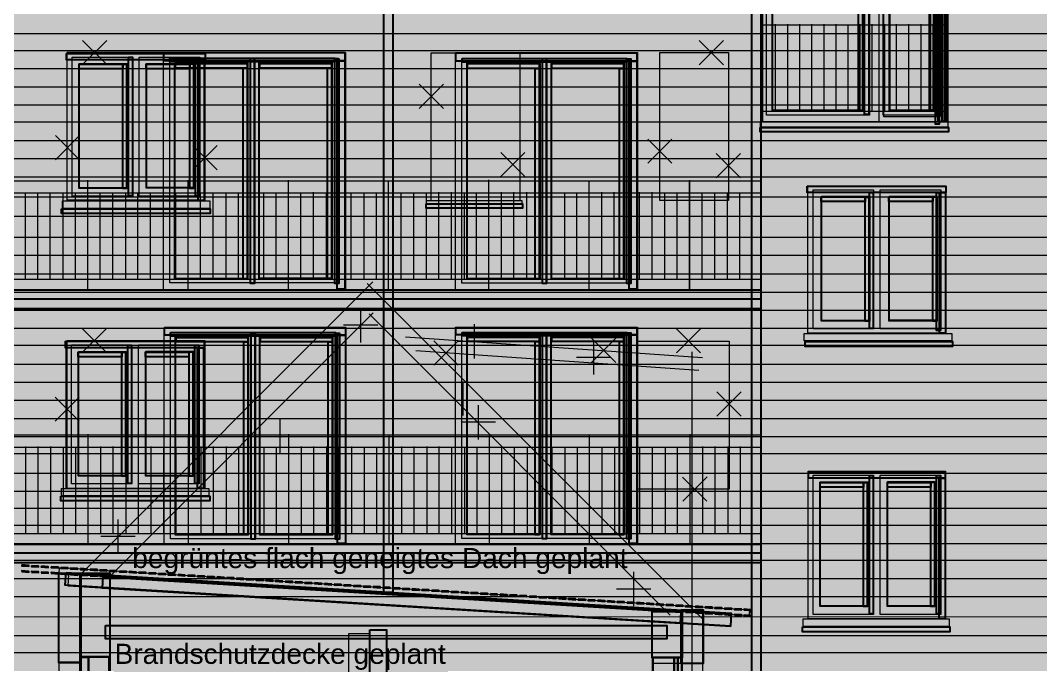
# Model space of a CAD drawing. Header units: millimetres. Extents: x 2976 to 41668, y 1850 to 28527.
# Drawn here: x 11461 to 21765, y 11327 to 17827 of the extents above; entities that cross this region are included whole.
import ezdxf

# ---------------------------------------------------------------- set-up
doc = ezdxf.new("R2010")
doc.units = ezdxf.units.MM
doc.header["$LTSCALE"] = 50
for name, color, linetype in [('00_Wand_Bestand', 7, 'Continuous'), ('01_Daemmung_neu', 9, 'Continuous'), ('02_Grundstuecksgrenze', 8, 'Continuous'), ('05_Linien_stark', 7, 'Continuous'), ('06_Linien_fein', 3, 'Continuous'), ('07_Bemassung', 6, 'Continuous'), ('10_Text', 7, 'Continuous')]:
    doc.layers.add(name, color=color, linetype=linetype)
doc.styles.add('PLAN', font='arial.ttf')

msp = doc.modelspace()

# ---------------------------------------------------------------- hatches: boundary and pattern name
at = {"layer": '00_Wand_Bestand', "transparency": 33554513}
msp.add_hatch(color=7, dxfattribs=at).paths.add_polyline_path([(11922, 12257), (18640, 11846), (18632, 11716), (11914, 12127)])
at = {"layer": '00_Wand_Bestand'}
for points in [[(12065, 12251), (12366, 12251), (12366, 8106), (12065, 8106)], [(12298, 12212), (18132, 11855), (18125, 11740), (12291, 12097)], [(17842, 11864), (18144, 11864), (18144, 11394), (17842, 11394)], [(12322, 11722), (17989, 11722), (17989, 11587), (12322, 11587)], [(14989, 11678), (15159, 11678), (15159, 8786), (14989, 8786)]]:
    msp.add_hatch(color=7, dxfattribs=at).paths.add_polyline_path(points)
at = {"layer": '01_Daemmung_neu'}
for points in [[(11052, 17954), (24528, 17954), (24528, 8596), (11052, 8596)], [(11848, 12249), (12070, 12249), (12070, 11346), (11848, 11346)], [(18134, 11878), (18356, 11878), (18356, 11337), (18134, 11337)]]:
    msp.add_hatch(color=7, dxfattribs=at).paths.add_polyline_path(points)
at = {"layer": '02_Grundstuecksgrenze', "transparency": 33554572}
for points in [[(20722, 19374), (20765, 19374), (20765, 16867), (20722, 16867)], [(19988, 19358), (20031, 19358), (20031, 16877), (19988, 16877)], [(20772, 19358), (20823, 19358), (20823, 16809), (20772, 16809)], [(19925, 19266), (19968, 19266), (19968, 16920), (19925, 16920)], [(20652, 19266), (20694, 19266), (20694, 16922), (20652, 16922)], [(20703, 19073), (20742, 19073), (20742, 16780), (20703, 16780)], [(20730, 19096), (20790, 19096), (20790, 16804), (20730, 16804)], [(20644, 19025), (20683, 19025), (20683, 16920), (20644, 16920)], [(11926, 17494), (13326, 17494), (13326, 17429), (11926, 17429)], [(12554, 17455), (12592, 17455), (12592, 16058), (12554, 16058)], [(12910, 17502), (14737, 17502), (14737, 17418), (12910, 17418)], [(12972, 17446), (14637, 17446), (14637, 17409), (12972, 17409)], [(13231, 17454), (13270, 17454), (13270, 16058), (13231, 16058)], [(13258, 17429), (13317, 17429), (13317, 16008), (13258, 16008)], [(13785, 17446), (13826, 17446), (13826, 15173), (13785, 15173)], [(14637, 17441), (14678, 17441), (14678, 15174), (14637, 15174)], [(14659, 17418), (14737, 17418), (14737, 15115), (14659, 15115)], [(15860, 17500), (17688, 17500), (17688, 17416), (15860, 17416)], [(15923, 17444), (17587, 17444), (17587, 17407), (15923, 17407)], [(16735, 17444), (16776, 17444), (16776, 15171), (16735, 15171)], [(17587, 17439), (17628, 17439), (17628, 15172), (17587, 15172)], [(17609, 17416), (17688, 17416), (17688, 15117), (17609, 15117)], [(12054, 17385), (12495, 17385), (12495, 17339), (12054, 17339)], [(12495, 17385), (12534, 17385), (12534, 16132), (12495, 16132)], [(12731, 17385), (13172, 17385), (13172, 17339), (12731, 17339)], [(13028, 17393), (13752, 17393), (13752, 17344), (13028, 17344)], [(13173, 17388), (13211, 17388), (13211, 16132), (13173, 16132)], [(13711, 17344), (13752, 17344), (13752, 15220), (13711, 15220)], [(13879, 17393), (14604, 17393), (14604, 17345), (13879, 17345)], [(14562, 17345), (14603, 17345), (14603, 15220), (14562, 15220)], [(15978, 17391), (16702, 17391), (16702, 17342), (15978, 17342)], [(16661, 17342), (16702, 17342), (16702, 15218), (16661, 15218)], [(16830, 17391), (17554, 17391), (17554, 17343), (16830, 17343)], [(17513, 17343), (17554, 17343), (17554, 15218), (17513, 15218)], [(18933, 16748), (20834, 16748), (20834, 16704), (18933, 16704)], [(19408, 16155), (20808, 16155), (20808, 16090), (19408, 16090)], [(20036, 16090), (20074, 16090), (20074, 14719), (20036, 14719)], [(20714, 16092), (20753, 16092), (20753, 14697), (20714, 14697)], [(20744, 16092), (20803, 16092), (20803, 14671), (20744, 14671)], [(15559, 15977), (16533, 15977), (16533, 15934), (15559, 15934)], [(19550, 16046), (19994, 16046), (19994, 15999), (19550, 15999)], [(19994, 16045), (20034, 16045), (20034, 14793), (19994, 14793)], [(20233, 16046), (20677, 16046), (20677, 15999), (20233, 15999)], [(20677, 16048), (20717, 16048), (20717, 14793), (20677, 14793)], [(11876, 15927), (13378, 15927), (13378, 15878), (11876, 15878)], [(12916, 14727), (14743, 14727), (14743, 14651), (12916, 14651)], [(12978, 14677), (14643, 14677), (14643, 14642), (12978, 14642)], [(13791, 14676), (13832, 14676), (13832, 12592), (13791, 12592)], [(14643, 14671), (14684, 14671), (14684, 12592), (14643, 12592)], [(14665, 14651), (14743, 14651), (14743, 12548), (14665, 12548)], [(15860, 14730), (17687, 14730), (17687, 14653), (15860, 14653)], [(15922, 14679), (17587, 14679), (17587, 14645), (15922, 14645)], [(16735, 14679), (16776, 14679), (16776, 12595), (16735, 12595)], [(17587, 14674), (17628, 14674), (17628, 12595), (17587, 12595)], [(17609, 14653), (17687, 14653), (17687, 12550), (17609, 12550)], [(11918, 14590), (13318, 14590), (13318, 14525), (11918, 14525)], [(12546, 14550), (12584, 14550), (12584, 13154), (12546, 13154)], [(13034, 14627), (13758, 14627), (13758, 14583), (13034, 14583)], [(13223, 14549), (13262, 14549), (13262, 13154), (13223, 13154)], [(13717, 14583), (13758, 14583), (13758, 12635), (13717, 12635)], [(13885, 14628), (14610, 14628), (14610, 14583), (13885, 14583)], [(14568, 14584), (14609, 14584), (14609, 12635), (14568, 12635)], [(15978, 14630), (16702, 14630), (16702, 14586), (15978, 14586)], [(16661, 14586), (16702, 14586), (16702, 12637), (16661, 12637)], [(16830, 14631), (17554, 14631), (17554, 14586), (16830, 14586)], [(17512, 14586), (17553, 14586), (17553, 12638), (17512, 12638)], [(19387, 14586), (20877, 14586), (20877, 14537), (19387, 14537)], [(12046, 14480), (12487, 14480), (12487, 14434), (12046, 14434)], [(12487, 14480), (12526, 14480), (12526, 13227), (12487, 13227)], [(12723, 14480), (13164, 14480), (13164, 14434), (12723, 14434)], [(13165, 14483), (13203, 14483), (13203, 13227), (13165, 13227)], [(13250, 14524), (13309, 14524), (13309, 13103), (13250, 13103)], [(19422, 13274), (20800, 13274), (20800, 13209), (19422, 13209)], [(20037, 13235), (20075, 13235), (20075, 11838), (20037, 11838)], [(20714, 13234), (20753, 13234), (20753, 11838), (20714, 11838)], [(20741, 13209), (20800, 13209), (20800, 11788), (20741, 11788)], [(19540, 13166), (19977, 13166), (19977, 13119), (19540, 13119)], [(19978, 13165), (20017, 13165), (20017, 11912), (19978, 11912)], [(20218, 13165), (20655, 13165), (20655, 13119), (20218, 13119)], [(20655, 13168), (20694, 13168), (20694, 11912), (20655, 11912)], [(11871, 13027), (13373, 13027), (13373, 12978), (11871, 12978)], [(19359, 11707), (20849, 11707), (20849, 11658), (19359, 11658)]]:
    msp.add_hatch(color=7, dxfattribs=at).paths.add_polyline_path(points)
at = {"layer": '02_Grundstuecksgrenze', "transparency": 33554590}
for points in [[(19058, 19320), (19968, 19320), (19968, 16920), (19058, 16920)], [(20238, 19322), (20696, 19322), (20696, 16920), (20238, 16920)], [(20243, 19027), (20684, 19027), (20684, 16917), (20243, 16917)], [(12055, 17389), (12532, 17389), (12532, 16136), (12055, 16136)], [(12735, 17390), (13211, 17390), (13211, 16138), (12735, 16138)], [(13022, 17396), (13756, 17396), (13756, 15221), (13022, 15221)], [(13873, 17399), (14608, 17399), (14608, 15222), (13873, 15222)], [(15972, 17394), (16707, 17394), (16707, 15220), (15972, 15220)], [(16824, 17397), (17559, 17397), (17559, 15220), (16824, 15220)], [(19551, 16049), (20032, 16049), (20032, 14797), (19551, 14797)], [(20236, 16051), (20717, 16051), (20717, 14798), (20236, 14798)], [(13879, 14633), (14614, 14633), (14614, 12637), (13879, 12637)], [(15972, 14634), (16706, 14634), (16706, 12639), (15972, 12639)], [(16823, 14636), (17558, 14636), (17558, 12640), (16823, 12640)], [(13028, 14631), (13762, 14631), (13762, 12636), (13028, 12636)], [(12047, 14484), (12524, 14484), (12524, 13231), (12047, 13231)], [(12727, 14486), (13204, 14486), (13204, 13233), (12727, 13233)], [(19538, 13169), (20015, 13169), (20015, 11916), (19538, 11916)], [(20218, 13170), (20694, 13170), (20694, 11917), (20218, 11917)]]:
    msp.add_hatch(color=7, dxfattribs=at).paths.add_polyline_path(points)

# ---------------------------------------------------------------- linework, layer by layer
at = {"layer": '00_Wand_Bestand'}
for points in [[(11922, 12257), (18640, 11846), (18632, 11716), (11914, 12127)], [(12065, 12251), (12366, 12251), (12366, 8106), (12065, 8106)], [(12298, 12212), (18132, 11855), (18125, 11740), (12291, 12097)], [(17842, 11864), (18144, 11864), (18144, 11394), (17842, 11394)], [(12322, 11722), (17989, 11722), (17989, 11587), (12322, 11587)], [(14989, 11678), (15159, 11678), (15159, 8786), (14989, 8786)]]:
    msp.add_lwpolyline(points, close=True, dxfattribs=at)
at = {"layer": '01_Daemmung_neu'}
for points in [[(11848, 12249), (12070, 12249), (12070, 11346), (11848, 11346)], [(18134, 11878), (18356, 11878), (18356, 11337), (18134, 11337)]]:
    msp.add_lwpolyline(points, close=True, dxfattribs=at)
at = {"layer": '02_Grundstuecksgrenze'}
for points in [[(20722, 19374), (20765, 19374), (20765, 16867), (20722, 16867)], [(19058, 19320), (19968, 19320), (19968, 16920), (19058, 16920)], [(19988, 19358), (20031, 19358), (20031, 16877), (19988, 16877)], [(20238, 19322), (20696, 19322), (20696, 16920), (20238, 16920)], [(20772, 19358), (20823, 19358), (20823, 16809), (20772, 16809)], [(19925, 19266), (19968, 19266), (19968, 16920), (19925, 16920)], [(20652, 19266), (20694, 19266), (20694, 16922), (20652, 16922)], [(20703, 19073), (20742, 19073), (20742, 16780), (20703, 16780)], [(20730, 19096), (20790, 19096), (20790, 16804), (20730, 16804)], [(20243, 19027), (20684, 19027), (20684, 16917), (20243, 16917)], [(20644, 19025), (20683, 19025), (20683, 16920), (20644, 16920)], [(11926, 17494), (13326, 17494), (13326, 17429), (11926, 17429)], [(12554, 17455), (12592, 17455), (12592, 16058), (12554, 16058)], [(12910, 17502), (14737, 17502), (14737, 17418), (12910, 17418)], [(12972, 17446), (14637, 17446), (14637, 17409), (12972, 17409)], [(13231, 17454), (13270, 17454), (13270, 16058), (13231, 16058)], [(13258, 17429), (13317, 17429), (13317, 16008), (13258, 16008)], [(13785, 17446), (13826, 17446), (13826, 15173), (13785, 15173)], [(14637, 17441), (14678, 17441), (14678, 15174), (14637, 15174)], [(14659, 17418), (14737, 17418), (14737, 15115), (14659, 15115)], [(15860, 17500), (17688, 17500), (17688, 17416), (15860, 17416)], [(15923, 17444), (17587, 17444), (17587, 17407), (15923, 17407)], [(16735, 17444), (16776, 17444), (16776, 15171), (16735, 15171)], [(17587, 17439), (17628, 17439), (17628, 15172), (17587, 15172)], [(17609, 17416), (17688, 17416), (17688, 15117), (17609, 15117)], [(12054, 17385), (12495, 17385), (12495, 17339), (12054, 17339)], [(12055, 17389), (12532, 17389), (12532, 16136), (12055, 16136)], [(12495, 17385), (12534, 17385), (12534, 16132), (12495, 16132)], [(12731, 17385), (13172, 17385), (13172, 17339), (12731, 17339)], [(12735, 17390), (13211, 17390), (13211, 16138), (12735, 16138)], [(13022, 17396), (13756, 17396), (13756, 15221), (13022, 15221)], [(13028, 17393), (13752, 17393), (13752, 17344), (13028, 17344)], [(13173, 17388), (13211, 17388), (13211, 16132), (13173, 16132)], [(13711, 17344), (13752, 17344), (13752, 15220), (13711, 15220)], [(13873, 17399), (14608, 17399), (14608, 15222), (13873, 15222)], [(13879, 17393), (14604, 17393), (14604, 17345), (13879, 17345)], [(14562, 17345), (14603, 17345), (14603, 15220), (14562, 15220)], [(15972, 17394), (16707, 17394), (16707, 15220), (15972, 15220)], [(15978, 17391), (16702, 17391), (16702, 17342), (15978, 17342)], [(16661, 17342), (16702, 17342), (16702, 15218), (16661, 15218)], [(16824, 17397), (17559, 17397), (17559, 15220), (16824, 15220)], [(16830, 17391), (17554, 17391), (17554, 17343), (16830, 17343)], [(17513, 17343), (17554, 17343), (17554, 15218), (17513, 15218)], [(18933, 16748), (20834, 16748), (20834, 16704), (18933, 16704)], [(19408, 16155), (20808, 16155), (20808, 16090), (19408, 16090)], [(20036, 16090), (20074, 16090), (20074, 14719), (20036, 14719)], [(20714, 16092), (20753, 16092), (20753, 14697), (20714, 14697)], [(20744, 16092), (20803, 16092), (20803, 14671), (20744, 14671)], [(15559, 15977), (16533, 15977), (16533, 15934), (15559, 15934)], [(19550, 16046), (19994, 16046), (19994, 15999), (19550, 15999)], [(19551, 16049), (20032, 16049), (20032, 14797), (19551, 14797)], [(19994, 16045), (20034, 16045), (20034, 14793), (19994, 14793)], [(20233, 16046), (20677, 16046), (20677, 15999), (20233, 15999)], [(20236, 16051), (20717, 16051), (20717, 14798), (20236, 14798)], [(20677, 16048), (20717, 16048), (20717, 14793), (20677, 14793)], [(11876, 15927), (13378, 15927), (13378, 15878), (11876, 15878)], [(12916, 14727), (14743, 14727), (14743, 14651), (12916, 14651)], [(12978, 14677), (14643, 14677), (14643, 14642), (12978, 14642)], [(13791, 14676), (13832, 14676), (13832, 12592), (13791, 12592)], [(13879, 14633), (14614, 14633), (14614, 12637), (13879, 12637)], [(14643, 14671), (14684, 14671), (14684, 12592), (14643, 12592)], [(14665, 14651), (14743, 14651), (14743, 12548), (14665, 12548)], [(15860, 14730), (17687, 14730), (17687, 14653), (15860, 14653)], [(15922, 14679), (17587, 14679), (17587, 14645), (15922, 14645)], [(15972, 14634), (16706, 14634), (16706, 12639), (15972, 12639)], [(16735, 14679), (16776, 14679), (16776, 12595), (16735, 12595)], [(16823, 14636), (17558, 14636), (17558, 12640), (16823, 12640)], [(17587, 14674), (17628, 14674), (17628, 12595), (17587, 12595)], [(17609, 14653), (17687, 14653), (17687, 12550), (17609, 12550)], [(11918, 14590), (13318, 14590), (13318, 14525), (11918, 14525)], [(12546, 14550), (12584, 14550), (12584, 13154), (12546, 13154)], [(13028, 14631), (13762, 14631), (13762, 12636), (13028, 12636)], [(13034, 14627), (13758, 14627), (13758, 14583), (13034, 14583)], [(13223, 14549), (13262, 14549), (13262, 13154), (13223, 13154)], [(13717, 14583), (13758, 14583), (13758, 12635), (13717, 12635)], [(13885, 14628), (14610, 14628), (14610, 14583), (13885, 14583)], [(14568, 14584), (14609, 14584), (14609, 12635), (14568, 12635)], [(15978, 14630), (16702, 14630), (16702, 14586), (15978, 14586)], [(16661, 14586), (16702, 14586), (16702, 12637), (16661, 12637)], [(16830, 14631), (17554, 14631), (17554, 14586), (16830, 14586)], [(17512, 14586), (17553, 14586), (17553, 12638), (17512, 12638)], [(19387, 14586), (20877, 14586), (20877, 14537), (19387, 14537)], [(12046, 14480), (12487, 14480), (12487, 14434), (12046, 14434)], [(12047, 14484), (12524, 14484), (12524, 13231), (12047, 13231)], [(12487, 14480), (12526, 14480), (12526, 13227), (12487, 13227)], [(12723, 14480), (13164, 14480), (13164, 14434), (12723, 14434)], [(12727, 14486), (13204, 14486), (13204, 13233), (12727, 13233)], [(13165, 14483), (13203, 14483), (13203, 13227), (13165, 13227)], [(13250, 14524), (13309, 14524), (13309, 13103), (13250, 13103)], [(19422, 13274), (20800, 13274), (20800, 13209), (19422, 13209)], [(20037, 13235), (20075, 13235), (20075, 11838), (20037, 11838)], [(20714, 13234), (20753, 13234), (20753, 11838), (20714, 11838)], [(20741, 13209), (20800, 13209), (20800, 11788), (20741, 11788)], [(19538, 13169), (20015, 13169), (20015, 11916), (19538, 11916)], [(19540, 13166), (19977, 13166), (19977, 13119), (19540, 13119)], [(19978, 13165), (20017, 13165), (20017, 11912), (19978, 11912)], [(20218, 13170), (20694, 13170), (20694, 11917), (20218, 11917)], [(20218, 13165), (20655, 13165), (20655, 13119), (20218, 13119)], [(20655, 13168), (20694, 13168), (20694, 11912), (20655, 11912)], [(11871, 13027), (13373, 13027), (13373, 12978), (11871, 12978)], [(19359, 11707), (20849, 11707), (20849, 11658), (19359, 11658)]]:
    msp.add_lwpolyline(points, close=True, dxfattribs=at)
at = {"layer": '05_Linien_stark', "lineweight": 15}
for p, q in [((18957, 17915), (18957, 16808)), ((20809, 17915), (20809, 16808)), ((18950, 17784), (20815, 17784)), ((19083, 17791), (19083, 16909)), ((19209, 17790), (19209, 16908)), ((19329, 17790), (19329, 16908)), ((19451, 17789), (19451, 16908)), ((19577, 17788), (19577, 16907)), ((19697, 17788), (19697, 16907)), ((19817, 17785), (19817, 16911)), ((19940, 17790), (19940, 16908)), ((20062, 17791), (20062, 16909)), ((20188, 17789), (20188, 16908)), ((20308, 17789), (20308, 16908)), ((20430, 17789), (20430, 16908)), ((20556, 17788), (20556, 16907)), ((20676, 17788), (20676, 16906)), ((18951, 16913), (20815, 16913)), ((11243, 16210), (18942, 16210)), ((12138, 16217), (12138, 15110)), ((13152, 16216), (13152, 15112)), ((14165, 16217), (14165, 15117)), ((15177, 16210), (15177, 15110)), ((16190, 16218), (16190, 15118)), ((17203, 16212), (17203, 15112)), ((18217, 16210), (18217, 15110)), ((18218, 16217), (18218, 15117)), ((11242, 16086), (18942, 16086)), ((11508, 16092), (11508, 15210)), ((11633, 16091), (11633, 15210)), ((11759, 16091), (11759, 15210)), ((11890, 16090), (11890, 15209)), ((12014, 16090), (12014, 15209)), ((12264, 16092), (12264, 15210)), ((12391, 16092), (12391, 15211)), ((12521, 16091), (12521, 15210)), ((12645, 16091), (12645, 15210)), ((12772, 16091), (12772, 15210)), ((12902, 16090), (12902, 15209)), ((13027, 16090), (13027, 15208)), ((13278, 16092), (13278, 15210)), ((13404, 16092), (13404, 15211)), ((13535, 16091), (13535, 15210)), ((13659, 16091), (13659, 15210)), ((13786, 16091), (13786, 15210)), ((13916, 16090), (13916, 15209)), ((14040, 16090), (14040, 15208)), ((14291, 16092), (14291, 15210)), ((14418, 16093), (14418, 15211)), ((14548, 16092), (14548, 15210)), ((14672, 16091), (14672, 15210)), ((14799, 16091), (14799, 15210)), ((14929, 16090), (14929, 15209)), ((15053, 16090), (15053, 15209)), ((15304, 16092), (15304, 15210)), ((15430, 16092), (15430, 15211)), ((15561, 16091), (15561, 15210)), ((15685, 16093), (15685, 15212)), ((15685, 16091), (15685, 15210)), ((15811, 16093), (15811, 15211)), ((15942, 16091), (15942, 15210)), ((16066, 16091), (16066, 15210)), ((16317, 16093), (16317, 15212)), ((16443, 16094), (16443, 15213)), ((16573, 16093), (16573, 15212)), ((16698, 16093), (16698, 15212)), ((16824, 16093), (16824, 15211)), ((16955, 16092), (16955, 15210)), ((17079, 16092), (17079, 15210)), ((17330, 16093), (17330, 15212)), ((17456, 16094), (17456, 15213)), ((17586, 16093), (17586, 15212)), ((17710, 16093), (17710, 15212)), ((17837, 16093), (17837, 15211)), ((17968, 16091), (17968, 15210)), ((18092, 16091), (18092, 15210)), ((18344, 16092), (18344, 15210)), ((18470, 16092), (18470, 15211)), ((18601, 16091), (18601, 15210)), ((18725, 16091), (18725, 15210)), ((11243, 15215), (18938, 15215)), ((11248, 13646), (18945, 13646)), ((12143, 13653), (12143, 12546)), ((13156, 13652), (13156, 12547)), ((14170, 13652), (14170, 12552)), ((15182, 13646), (15182, 12546)), ((16195, 13650), (16195, 12550)), ((17207, 13644), (17207, 12544)), ((18222, 13646), (18222, 12546)), ((18223, 13652), (18223, 12552)), ((11247, 13522), (18945, 13522)), ((11513, 13527), (11513, 12646)), ((11637, 13527), (11637, 12646)), ((11764, 13527), (11764, 12646)), ((11894, 13526), (11894, 12645)), ((12019, 13526), (12019, 12644)), ((12269, 13527), (12269, 12646)), ((12395, 13528), (12395, 12647)), ((12526, 13527), (12526, 12646)), ((12650, 13527), (12650, 12646)), ((12777, 13527), (12777, 12645)), ((12907, 13526), (12907, 12644)), ((13031, 13526), (13031, 12644)), ((13283, 13527), (13283, 12646)), ((13409, 13528), (13409, 12647)), ((13540, 13527), (13540, 12646)), ((13664, 13527), (13664, 12646)), ((13790, 13527), (13790, 12645)), ((13921, 13526), (13921, 12644)), ((14045, 13526), (14045, 12644)), ((14296, 13528), (14296, 12646)), ((14422, 13528), (14422, 12647)), ((14553, 13527), (14553, 12646)), ((14677, 13527), (14677, 12646)), ((14804, 13527), (14804, 12646)), ((14934, 13526), (14934, 12645)), ((15058, 13526), (15058, 12644)), ((15309, 13527), (15309, 12646)), ((15435, 13528), (15435, 12647)), ((15565, 13527), (15565, 12646)), ((15689, 13527), (15689, 12646)), ((15689, 13525), (15689, 12644)), ((15816, 13525), (15816, 12643)), ((15946, 13523), (15946, 12642)), ((16070, 13523), (16070, 12642)), ((16321, 13525), (16321, 12644)), ((16447, 13526), (16447, 12645)), ((16578, 13525), (16578, 12644)), ((16702, 13525), (16702, 12644)), ((16829, 13525), (16829, 12643)), ((16959, 13524), (16959, 12642)), ((17083, 13524), (17083, 12642)), ((17334, 13525), (17334, 12644)), ((17460, 13526), (17460, 12645)), ((17590, 13525), (17590, 12644)), ((17715, 13525), (17715, 12644)), ((17841, 13525), (17841, 12643)), ((17972, 13523), (17972, 12642)), ((18096, 13523), (18096, 12642)), ((18349, 13527), (18349, 12646)), ((18475, 13528), (18475, 12647)), ((18605, 13527), (18605, 12646)), ((18730, 13527), (18730, 12646)), ((11247, 12651), (18946, 12651))]:
    msp.add_line(p, q, dxfattribs=at)
at = {"layer": '05_Linien_stark', "lineweight": 20}
for points in [[(18939, 19436), (20829, 19436), (20829, 16803), (18939, 16803)], [(18998, 19377), (20036, 19377), (20036, 16871), (18998, 16871)], [(20176, 19377), (20769, 19377), (20769, 16872), (20176, 16872)], [(19056, 19325), (19973, 19325), (19973, 16917), (19056, 16917)], [(20235, 19325), (20700, 19325), (20700, 16917), (20235, 16917)], [(20135, 19150), (20795, 19150), (20795, 16799), (20135, 16799)], [(20182, 19107), (20746, 19107), (20746, 16853), (20182, 16853)], [(20237, 19031), (20688, 19031), (20688, 16914), (20237, 16914)], [(11933, 17498), (13323, 17498), (13323, 16009), (11933, 16009)], [(11985, 17457), (12596, 17457), (12596, 16055), (11985, 16055)], [(12662, 17457), (13274, 17457), (13274, 16055), (12662, 16055)], [(12906, 17505), (14743, 17505), (14743, 15109), (12906, 15109)], [(12970, 17444), (13823, 17444), (13823, 15178), (12970, 15178)], [(13822, 17445), (14675, 17445), (14675, 15179), (13822, 15179)], [(15857, 17503), (17693, 17503), (17693, 15109), (15857, 15109)], [(15921, 17442), (16774, 17442), (16774, 15176), (15921, 15176)], [(16773, 17443), (17626, 17443), (17626, 15177), (16773, 15177)], [(12055, 17391), (12539, 17391), (12539, 16133), (12055, 16133)], [(12733, 17391), (13216, 17391), (13216, 16133), (12733, 16133)], [(13021, 17397), (13757, 17397), (13757, 15219), (13021, 15219)], [(13872, 17398), (14608, 17398), (14608, 15219), (13872, 15219)], [(15971, 17395), (16707, 17395), (16707, 15217), (15971, 15217)], [(16823, 17396), (17559, 17396), (17559, 15217), (16823, 15217)], [(18937, 16804), (20829, 16804), (20829, 16749), (18937, 16749)], [(19415, 16159), (20805, 16159), (20805, 14670), (19415, 14670)], [(19467, 16118), (20078, 16118), (20078, 14715), (19467, 14715)], [(20144, 16118), (20756, 16118), (20756, 14715), (20144, 14715)], [(11885, 16007), (13374, 16007), (13374, 15931), (11885, 15931)], [(15563, 16010), (16526, 16010), (16526, 15977), (15563, 15977)], [(19551, 16051), (20039, 16051), (20039, 14794), (19551, 14794)], [(20234, 16051), (20722, 16051), (20722, 14794), (20234, 14794)], [(12912, 14730), (14749, 14730), (14749, 12541), (12912, 12541)], [(12976, 14674), (13829, 14674), (13829, 12597), (12976, 12597)], [(13828, 14675), (14681, 14675), (14681, 12597), (13828, 12597)], [(13878, 14632), (14614, 14632), (14614, 12635), (13878, 12635)], [(15857, 14733), (17693, 14733), (17693, 12544), (15857, 12544)], [(15921, 14677), (16773, 14677), (16773, 12600), (15921, 12600)], [(15971, 14634), (16707, 14634), (16707, 12637), (15971, 12637)], [(16772, 14678), (17625, 14678), (17625, 12600), (16772, 12600)], [(16823, 14635), (17559, 14635), (17559, 12638), (16823, 12638)], [(19378, 14669), (20867, 14669), (20867, 14593), (19378, 14593)], [(11925, 14594), (13315, 14594), (13315, 13104), (11925, 13104)], [(11977, 14552), (12588, 14552), (12588, 13150), (11977, 13150)], [(12654, 14552), (13266, 14552), (13266, 13150), (12654, 13150)], [(13027, 14631), (13763, 14631), (13763, 12634), (13027, 12634)], [(12047, 14486), (12531, 14486), (12531, 13229), (12047, 13229)], [(12725, 14486), (13208, 14486), (13208, 13229), (12725, 13229)], [(19416, 13278), (20806, 13278), (20806, 11789), (19416, 11789)], [(19468, 13237), (20079, 13237), (20079, 11834), (19468, 11834)], [(20145, 13237), (20757, 13237), (20757, 11834), (20145, 11834)], [(11875, 13105), (13364, 13105), (13364, 13029), (11875, 13029)], [(19538, 13170), (20022, 13170), (20022, 11913), (19538, 11913)], [(20216, 13170), (20699, 13170), (20699, 11913), (20216, 11913)], [(18642, 11828), (11947, 12237), (11940, 12122), (18635, 11712)], [(19366, 11788), (20843, 11788), (20843, 11712), (19366, 11712)]]:
    msp.add_lwpolyline(points, close=True, dxfattribs=at)
at = {"layer": '05_Linien_stark', "lineweight": 25}
for points in [[(18847, 19150), (18939, 19150), (18939, 8560), (18847, 8560)], [(11251, 15108), (18939, 15108), (18939, 14917), (11251, 14917)], [(11253, 15107), (18938, 15107), (18938, 15016), (11253, 15016)], [(11250, 12543), (18939, 12543), (18939, 12451), (11250, 12451)], [(11251, 12543), (18939, 12543), (18939, 12355), (11251, 12355)]]:
    msp.add_lwpolyline(points, close=True, dxfattribs=at)
at = {"layer": '05_Linien_stark', "lineweight": 15}
for points in [[(11932, 17507), (13325, 17507), (13325, 16014), (11932, 16014)], [(15611, 17501), (16504, 17501), (16504, 16008), (15611, 16008)], [(17919, 17502), (18612, 17502), (18612, 16009), (17919, 16009)], [(11932, 14598), (13325, 14598), (13325, 13105), (11932, 13105)], [(17692, 14591), (18619, 14591), (18619, 13098), (17692, 13098)], [(14780, 11642), (14990, 11642), (14990, 8873), (14780, 8873)]]:
    msp.add_lwpolyline(points, close=True, dxfattribs=at)
at = {"layer": '05_Linien_stark', "lineweight": 30}
for points in [[(12072, 11406), (12359, 11406), (12359, 9823), (12072, 9823)], [(12072, 11403), (12148, 11403), (12148, 9822), (12072, 9822)], [(17849, 11397), (18101, 11397), (18101, 9814), (17849, 9814)], [(18064, 11398), (18140, 11398), (18140, 9814), (18064, 9814)]]:
    msp.add_lwpolyline(points, close=True, dxfattribs=at)
at = {"layer": '05_Linien_stark', "lineweight": 18}
msp.add_lwpolyline([(17846, 11342), (18351, 11342), (18351, 9823), (17846, 9823)], close=True, dxfattribs=at)
at = {"layer": '06_Linien_fein', "lineweight": 9}
for p, q in [((15132, 12332), (15133, 19157)), ((15223, 12332), (15224, 19157)), ((18848, 12333), (18848, 19158)), ((24529, 17693), (11045, 17693)), ((24529, 17522), (11046, 17522)), ((24529, 17340), (11045, 17340)), ((24529, 17154), (11045, 17154)), ((24529, 16972), (11046, 16972)), ((24529, 16801), (11045, 16801)), ((24534, 16613), (11050, 16613)), ((24534, 16432), (11051, 16432)), ((24536, 16247), (11053, 16247)), ((24529, 16043), (11045, 16043)), ((24534, 15849), (11050, 15849)), ((24530, 15638), (11047, 15638)), ((24529, 15454), (11045, 15454)), ((24541, 15266), (11057, 15266)), ((24531, 15082), (11048, 15082)), ((24529, 14901), (11046, 14901)), ((24530, 14720), (11046, 14720)), ((15349, 14636), (18352, 14426)), ((24529, 14548), (11045, 14548)), ((15456, 14498), (18315, 14298)), ((24529, 14354), (11045, 14354)), ((24529, 14172), (11046, 14172)), ((24529, 13993), (11045, 13993)), ((24529, 13807), (11045, 13807)), ((24529, 13626), (11046, 13626)), ((24529, 13454), (11045, 13454)), ((24529, 13254), (11045, 13254)), ((24529, 13072), (11046, 13072)), ((24529, 12901), (11045, 12901)), ((24527, 12729), (11044, 12729)), ((24528, 12547), (11044, 12547)), ((24532, 11616), (11049, 11616)), ((24533, 11445), (11049, 11445))]:
    msp.add_line(p, q, dxfattribs=at)
at = {"layer": '06_Linien_fein', "lineweight": 5}
for p, q in [((12334, 17381), (12089, 17626)), ((12334, 17626), (12089, 17381)), ((18563, 17380), (18318, 17625)), ((18563, 17625), (18318, 17380)), ((15735, 16938), (15490, 17183)), ((15735, 17183), (15490, 16938)), ((12058, 16420), (11814, 16665)), ((12058, 16665), (11814, 16420)), ((18041, 16630), (17797, 16386)), ((18042, 16386), (17798, 16630)), ((13448, 16321), (13204, 16565)), ((13448, 16565), (13204, 16321)), ((16557, 16251), (16313, 16495)), ((16557, 16495), (16313, 16251)), ((18735, 16239), (18490, 16483)), ((18735, 16483), (18490, 16239)), ((14899, 14577), (14899, 14922)), ((15070, 14751), (14725, 14751)), ((16046, 14416), (16046, 14761)), ((12330, 14476), (12086, 14720)), ((12330, 14720), (12086, 14476)), ((18331, 14472), (18087, 14716)), ((18331, 14716), (18087, 14472)), ((15882, 14350), (15637, 14594)), ((15882, 14594), (15637, 14350)), ((16218, 14586), (15873, 14586)), ((17474, 14375), (17230, 14620)), ((17474, 14620), (17230, 14375)), ((17252, 14255), (17252, 14600)), ((17425, 14427), (17079, 14427)), ((15933, 13839), (15933, 14184)), ((12055, 13782), (11811, 14027)), ((12055, 14027), (11811, 13782)), ((18741, 13833), (18496, 14078)), ((18741, 14078), (18496, 13833)), ((16087, 13599), (16087, 13945)), ((14086, 13465), (14086, 13811)), ((16259, 13772), (15914, 13772)), ((18394, 12975), (18150, 13219)), ((18397, 13221), (18152, 12977)), ((12448, 12447), (12448, 12792)), ((12620, 12619), (12274, 12619)), ((17827, 12089), (17482, 12089))]:
    msp.add_line(p, q, dxfattribs=at)
at = {"layer": '06_Linien_fein', "lineweight": 9}
msp.add_lwpolyline([(24534, 11809), (17792, 11807), (11050, 11809)], dxfattribs=at)
at = {"layer": '07_Bemassung', "lineweight": 9}
for p, q in [((12054, 12223), (15022, 15190)), ((18351, 11788), (14965, 15174)), ((12361, 12211), (15025, 14875)), ((18025, 11825), (14983, 14867)), ((18246, 8596), (18246, 14482)), ((24527, 12376), (11044, 12376)), ((24534, 12193), (11050, 12193)), ((24534, 12012), (11051, 12012))]:
    msp.add_line(p, q, dxfattribs=at)
at = {"layer": '07_Bemassung', "lineweight": 5}
msp.add_line((17656, 11917), (17656, 12262), dxfattribs=at)
at = {"layer": '07_Bemassung', "lineweight": 25}
msp.add_lwpolyline([(15133, 19151), (15224, 19151), (15224, 12055), (15133, 12055)], close=True, dxfattribs=at)
at = {"layer": '07_Bemassung'}
for points in [[(11475, 12332), (11475, 12324), (11545, 12320), (11546, 12327)], [(11475, 12266), (11545, 12261), (11546, 12268), (11476, 12273)], [(11574, 12325), (11574, 12318), (11644, 12314), (11644, 12321)], [(11574, 12260), (11644, 12255), (11645, 12262), (11574, 12267)], [(11673, 12319), (11672, 12312), (11743, 12308), (11743, 12315)], [(11771, 12313), (11771, 12306), (11841, 12302), (11842, 12309)], [(11870, 12307), (11869, 12300), (11940, 12296), (11940, 12303)], [(11968, 12301), (11968, 12294), (12038, 12290), (12039, 12297)], [(12067, 12295), (12067, 12288), (12137, 12284), (12137, 12291)], [(12166, 12289), (12165, 12282), (12236, 12278), (12236, 12285)], [(12264, 12283), (12264, 12276), (12334, 12272), (12335, 12279)], [(12363, 12277), (12362, 12270), (12433, 12266), (12433, 12273)], [(12461, 12271), (12461, 12264), (12531, 12260), (12532, 12267)], [(12560, 12265), (12560, 12258), (12630, 12254), (12630, 12261)], [(11672, 12254), (11743, 12249), (11743, 12256), (11673, 12261)], [(11771, 12248), (11841, 12243), (11842, 12250), (11771, 12255)], [(11869, 12242), (11940, 12237), (11940, 12244), (11870, 12249)], [(11968, 12236), (12038, 12231), (12039, 12238), (11968, 12243)], [(12067, 12230), (12137, 12225), (12137, 12232), (12067, 12237)], [(12165, 12224), (12236, 12219), (12236, 12226), (12166, 12231)], [(12264, 12218), (12334, 12213), (12335, 12220), (12264, 12225)], [(12362, 12211), (12433, 12207), (12433, 12214), (12363, 12219)], [(12461, 12205), (12531, 12201), (12532, 12208), (12461, 12212)], [(12560, 12199), (12630, 12195), (12630, 12202), (12560, 12206)], [(12659, 12259), (12658, 12252), (12729, 12248), (12729, 12255)], [(12658, 12193), (12729, 12189), (12729, 12196), (12659, 12200)], [(12757, 12253), (12757, 12246), (12827, 12242), (12828, 12249)], [(12757, 12187), (12827, 12183), (12828, 12190), (12757, 12194)], [(12856, 12247), (12855, 12240), (12926, 12236), (12926, 12243)], [(12855, 12181), (12926, 12177), (12926, 12184), (12856, 12188)], [(12954, 12241), (12954, 12234), (13024, 12230), (13025, 12237)], [(12954, 12175), (13024, 12171), (13025, 12178), (12954, 12182)], [(13053, 12235), (13053, 12228), (13123, 12224), (13123, 12231)], [(13053, 12169), (13123, 12165), (13123, 12172), (13053, 12176)], [(13152, 12229), (13151, 12222), (13222, 12218), (13222, 12225)], [(13151, 12163), (13222, 12159), (13222, 12166), (13152, 12170)], [(13250, 12223), (13250, 12216), (13320, 12212), (13321, 12219)], [(13250, 12157), (13320, 12153), (13321, 12160), (13250, 12164)], [(13349, 12217), (13348, 12210), (13419, 12206), (13419, 12213)], [(13447, 12211), (13447, 12204), (13517, 12200), (13518, 12207)], [(13546, 12205), (13546, 12198), (13616, 12194), (13616, 12201)], [(13645, 12199), (13644, 12192), (13715, 12187), (13715, 12195)], [(13743, 12193), (13743, 12186), (13813, 12181), (13814, 12189)], [(13842, 12187), (13841, 12180), (13912, 12175), (13912, 12182)], [(13940, 12181), (13940, 12174), (14010, 12169), (14011, 12176)], [(14039, 12175), (14038, 12168), (14109, 12163), (14109, 12170)], [(14137, 12169), (14137, 12162), (14207, 12157), (14208, 12164)], [(14236, 12163), (14236, 12156), (14306, 12151), (14307, 12158)], [(13348, 12151), (13419, 12147), (13419, 12154), (13349, 12158)], [(13447, 12145), (13517, 12141), (13518, 12148), (13447, 12152)], [(13546, 12139), (13616, 12135), (13616, 12142), (13546, 12146)], [(13644, 12133), (13715, 12129), (13715, 12136), (13645, 12140)], [(13743, 12127), (13813, 12123), (13814, 12130), (13743, 12134)], [(13841, 12121), (13912, 12117), (13912, 12124), (13842, 12128)], [(13940, 12115), (14010, 12111), (14011, 12118), (13940, 12122)], [(14039, 12109), (14109, 12105), (14109, 12112), (14039, 12116)], [(14137, 12103), (14208, 12099), (14208, 12106), (14138, 12110)], [(14236, 12097), (14306, 12093), (14307, 12100), (14236, 12104)], [(14335, 12157), (14334, 12150), (14405, 12145), (14405, 12152)], [(14334, 12091), (14405, 12087), (14405, 12094), (14335, 12098)], [(14433, 12151), (14433, 12144), (14503, 12139), (14504, 12146)], [(14433, 12085), (14503, 12081), (14504, 12088), (14433, 12092)], [(14532, 12145), (14531, 12138), (14602, 12133), (14602, 12140)], [(14531, 12079), (14602, 12074), (14602, 12082), (14532, 12086)], [(14630, 12139), (14630, 12131), (14700, 12127), (14701, 12134)], [(14630, 12073), (14700, 12068), (14701, 12076), (14630, 12080)], [(14729, 12133), (14729, 12125), (14799, 12121), (14799, 12128)], [(14729, 12067), (14799, 12062), (14800, 12069), (14729, 12074)], [(14828, 12126), (14827, 12119), (14898, 12115), (14898, 12122)], [(14827, 12061), (14898, 12056), (14898, 12063), (14828, 12068)], [(14926, 12120), (14926, 12113), (14996, 12109), (14997, 12116)], [(14926, 12055), (14996, 12050), (14997, 12057), (14926, 12062)], [(15025, 12114), (15024, 12107), (15095, 12103), (15095, 12110)], [(15024, 12049), (15095, 12044), (15095, 12051), (15025, 12056)], [(15123, 12108), (15123, 12101), (15193, 12097), (15194, 12104)], [(15222, 12102), (15222, 12095), (15292, 12091), (15292, 12098)], [(15321, 12096), (15320, 12089), (15391, 12085), (15391, 12092)], [(15419, 12090), (15419, 12083), (15489, 12079), (15490, 12086)], [(15518, 12084), (15517, 12077), (15588, 12073), (15588, 12080)], [(15616, 12078), (15616, 12071), (15686, 12067), (15687, 12074)], [(15715, 12072), (15715, 12065), (15785, 12061), (15785, 12068)], [(15814, 12066), (15813, 12059), (15884, 12055), (15884, 12062)], [(15912, 12060), (15912, 12053), (15982, 12049), (15983, 12056)], [(15123, 12043), (15193, 12038), (15194, 12045), (15123, 12050)], [(15222, 12037), (15292, 12032), (15292, 12039), (15222, 12044)], [(15320, 12031), (15391, 12026), (15391, 12033), (15321, 12038)], [(15419, 12025), (15489, 12020), (15490, 12027), (15419, 12032)], [(15517, 12019), (15588, 12014), (15588, 12021), (15518, 12026)], [(15616, 12012), (15686, 12008), (15687, 12015), (15616, 12020)], [(15715, 12006), (15785, 12002), (15785, 12009), (15715, 12013)], [(15813, 12000), (15884, 11996), (15884, 12003), (15814, 12007)], [(15912, 11994), (15982, 11990), (15983, 11997), (15912, 12001)], [(16011, 12054), (16010, 12047), (16081, 12043), (16081, 12050)], [(16010, 11988), (16081, 11984), (16081, 11991), (16011, 11995)], [(16109, 12048), (16109, 12041), (16179, 12037), (16180, 12044)], [(16109, 11982), (16179, 11978), (16180, 11985), (16109, 11989)], [(16208, 12042), (16208, 12035), (16278, 12031), (16278, 12038)], [(16208, 11976), (16278, 11972), (16278, 11979), (16208, 11983)], [(16307, 12036), (16306, 12029), (16377, 12025), (16377, 12032)], [(16306, 11970), (16377, 11966), (16377, 11973), (16307, 11977)], [(16405, 12030), (16405, 12023), (16475, 12019), (16476, 12026)], [(16405, 11964), (16475, 11960), (16476, 11967), (16405, 11971)], [(16504, 12024), (16503, 12017), (16574, 12013), (16574, 12020)], [(16503, 11958), (16574, 11954), (16574, 11961), (16504, 11965)], [(16602, 12018), (16602, 12011), (16672, 12007), (16673, 12014)], [(16602, 11952), (16672, 11948), (16673, 11955), (16602, 11959)], [(16701, 12012), (16701, 12005), (16771, 12001), (16771, 12008)], [(16701, 11946), (16771, 11942), (16771, 11949), (16701, 11953)], [(16800, 12006), (16799, 11999), (16870, 11995), (16870, 12002)], [(16898, 12000), (16898, 11993), (16968, 11988), (16969, 11996)], [(16997, 11994), (16996, 11987), (17067, 11982), (17067, 11990)], [(17095, 11988), (17095, 11981), (17165, 11976), (17166, 11983)], [(17194, 11982), (17194, 11975), (17264, 11970), (17264, 11977)], [(17293, 11976), (17292, 11969), (17363, 11964), (17363, 11971)], [(17391, 11970), (17391, 11963), (17461, 11958), (17462, 11965)], [(17490, 11964), (17489, 11957), (17560, 11952), (17560, 11959)], [(17588, 11958), (17588, 11951), (17658, 11946), (17659, 11953)], [(16799, 11940), (16870, 11936), (16870, 11943), (16800, 11947)], [(16898, 11934), (16968, 11930), (16969, 11937), (16898, 11941)], [(16996, 11928), (17067, 11924), (17067, 11931), (16997, 11935)], [(17095, 11922), (17165, 11918), (17166, 11925), (17095, 11929)], [(17194, 11916), (17264, 11912), (17264, 11919), (17194, 11923)], [(17292, 11910), (17363, 11906), (17363, 11913), (17293, 11917)], [(17391, 11904), (17461, 11900), (17462, 11907), (17391, 11911)], [(17489, 11898), (17560, 11894), (17560, 11901), (17490, 11905)], [(17588, 11892), (17658, 11888), (17659, 11895), (17588, 11899)], [(17687, 11952), (17686, 11945), (17757, 11940), (17757, 11947)], [(17686, 11886), (17757, 11882), (17757, 11889), (17687, 11893)], [(17786, 11946), (17785, 11939), (17855, 11934), (17856, 11941)], [(17785, 11880), (17855, 11875), (17856, 11883), (17786, 11887)], [(17884, 11940), (17884, 11932), (17954, 11928), (17955, 11935)], [(17884, 11874), (17954, 11869), (17955, 11877), (17884, 11881)], [(17983, 11934), (17982, 11926), (18053, 11922), (18053, 11929)], [(17982, 11868), (18053, 11863), (18053, 11870), (17983, 11875)], [(18081, 11927), (18081, 11920), (18151, 11916), (18152, 11923)], [(18081, 11862), (18151, 11857), (18152, 11864), (18081, 11869)], [(18180, 11921), (18179, 11914), (18250, 11910), (18250, 11917)], [(18179, 11856), (18250, 11851), (18250, 11858), (18180, 11863)], [(18278, 11915), (18278, 11908), (18348, 11904), (18349, 11911)], [(18278, 11850), (18348, 11845), (18349, 11852), (18278, 11857)], [(18377, 11909), (18377, 11902), (18447, 11898), (18447, 11905)], [(18377, 11844), (18447, 11839), (18447, 11846), (18377, 11851)], [(18476, 11903), (18475, 11896), (18546, 11892), (18546, 11899)], [(18574, 11897), (18574, 11890), (18644, 11886), (18645, 11893)], [(18673, 11891), (18672, 11884), (18743, 11880), (18743, 11887)], [(18835, 11881), (18771, 11885), (18771, 11878), (18827, 11875), (18826, 11855), (18833, 11855)], [(18475, 11838), (18546, 11833), (18546, 11840), (18476, 11845)], [(18574, 11832), (18644, 11827), (18645, 11834), (18574, 11839)], [(18672, 11826), (18743, 11821), (18743, 11828), (18673, 11833)], [(18831, 11826), (18824, 11827), (18824, 11823), (18771, 11827), (18771, 11820), (18831, 11816)]]:
    msp.add_lwpolyline(points, close=True, dxfattribs=at)
at = {"layer": '07_Bemassung', "lineweight": 20}
msp.add_lwpolyline([(18829, 11876), (11854, 12303), (11851, 12248), (18826, 11821)], close=True, dxfattribs=at)
at = {"layer": '07_Bemassung', "lineweight": 18}
for points in [[(11852, 12244), (12066, 12244), (12066, 11350), (11852, 11350)], [(11852, 12243), (12070, 12243), (12070, 8617), (11852, 8617)], [(18138, 11874), (18352, 11874), (18352, 11341), (18138, 11341)]]:
    msp.add_lwpolyline(points, close=True, dxfattribs=at)

# ---------------------------------------------------------------- texts
at = {"layer": '10_Text', "style": 'PLAN'}
for s, p in [('begrüntes flach geneigtes Dach geplant', (12591, 12301)), ('Brandschutzdecke geplant', (12412, 11334))]:
    msp.add_text(s, height=203.2, dxfattribs=at).set_placement(p)

doc.saveas('drawing.dxf')
